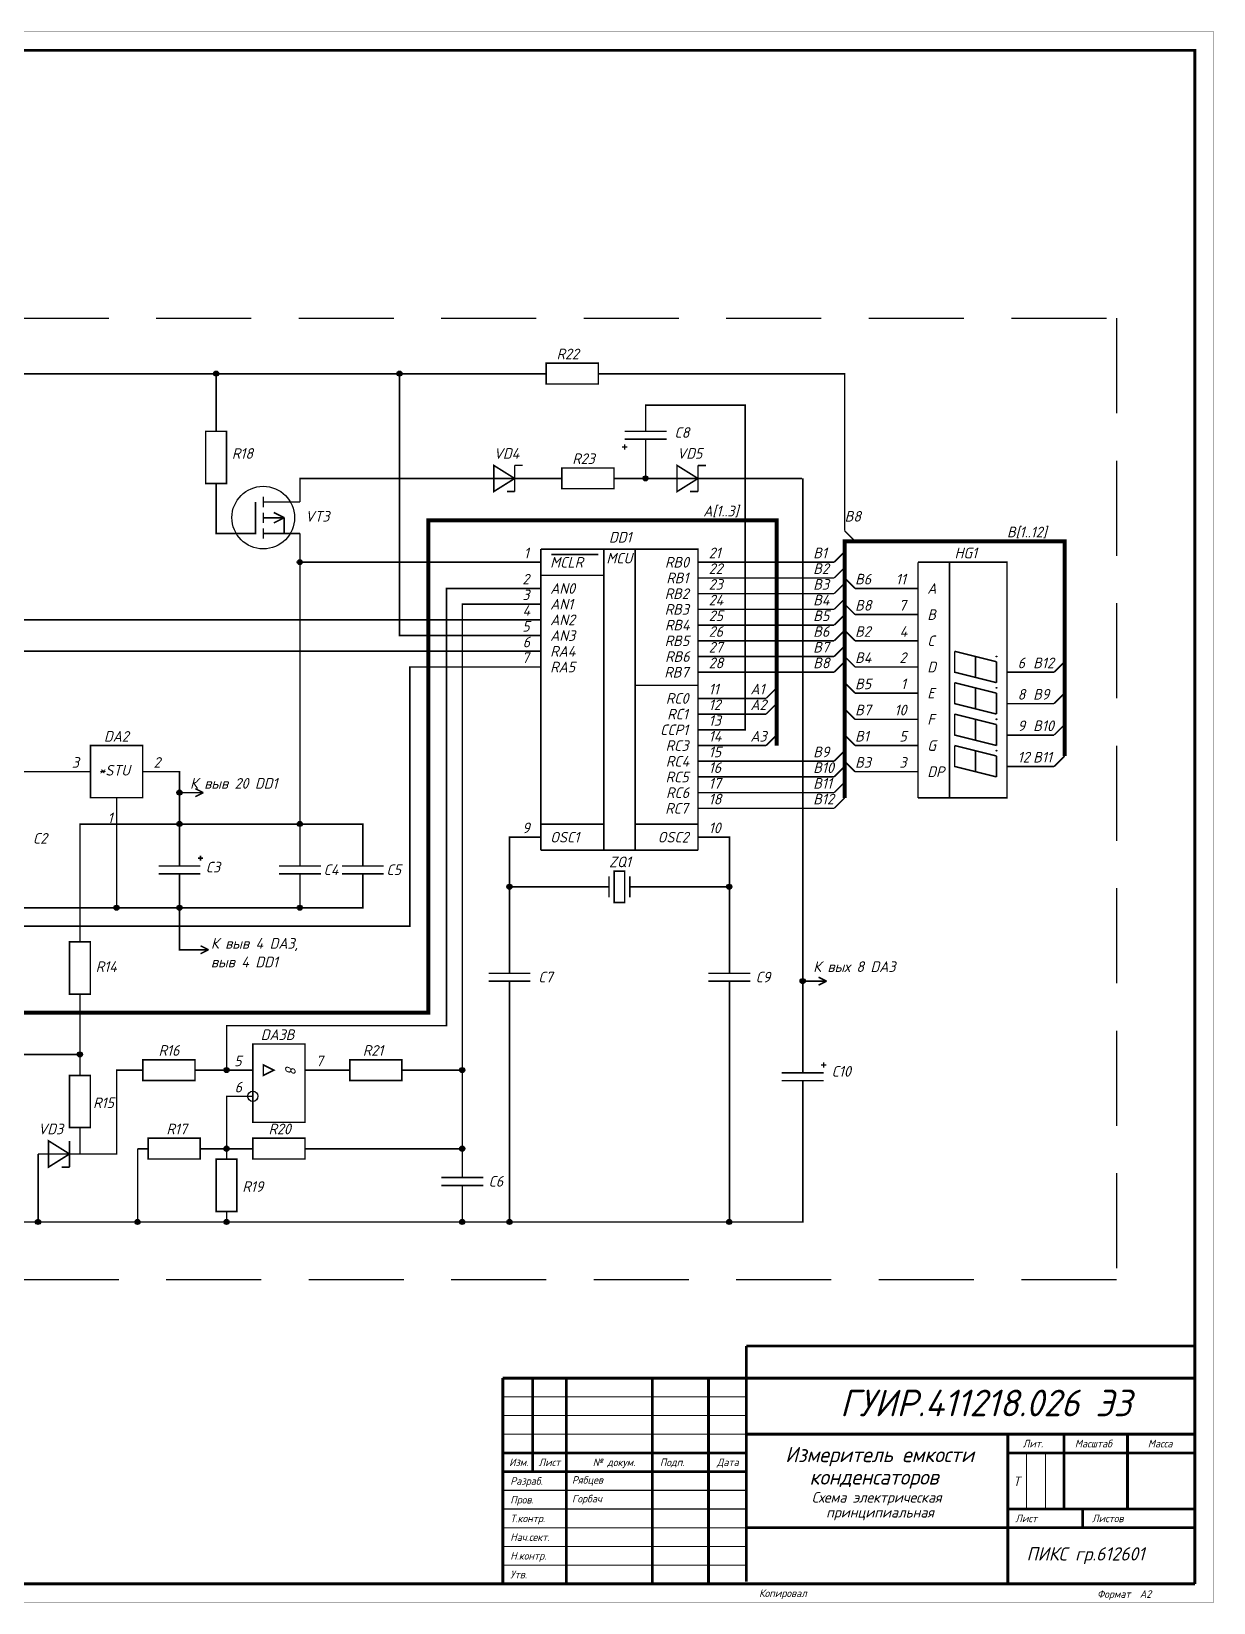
# Model space of a CAD drawing. Header units: millimetres. Extents: x 854 to 2227, y 131 to 625.
# Drawn here: x 1910.7 to 2226.7, y 130.9 to 551 of the extents above; entities that cross this region are included whole.
import ezdxf

# ---------------------------------------------------------------- set-up
doc = ezdxf.new("R2010")
doc.units = ezdxf.units.MM
doc.linetypes.add('штриховаяX2', pattern=[38.1, 25.4, -12.7])
doc.styles.add('GOST-2.304_Type-B_italic', font='GOST Common Italic.ttf')
doc.styles.add('PDF ISOCPEUR Italic', font='isocpeui.ttf')

msp = doc.modelspace()

# ---------------------------------------------------------------- linework, layer by layer
at = {"linetype": 'штриховаяX2'}
for p, q in [((1715.46, 474.29), (2200.73, 474.29)), ((2200.73, 474.29), (2200.73, 217.18)), ((2200.73, 217.18), (1715.46, 217.18))]:
    msp.add_line(p, q, dxfattribs=at)
for points, const_width in [([(1632.71, 550.92), (2226.67, 550.92), (2226.67, 130.96), (1632.71, 130.96), (1632.71, 550.92)], 0.0991), ([(1652.71, 135.92), (1652.71, 545.92), (2221.71, 545.92), (2221.71, 135.92)], 0.749), ([(2048.29, 462.25), (2062.24, 462.25), (2062.24, 456.7), (2048.29, 456.7), (2048.29, 462.25)], 0.42), ([(2045.49, 459.45), (2009.09, 459.45), (1960.09, 459.45), (1842.49, 459.45)], 0.42), ([(1960.09, 446.85), (1960.09, 459.45)], 0.42), ([(2044.09, 389.45), (2009.09, 389.45), (2009.09, 459.45)], 0.42), ([(2048.29, 459.45), (2045.49, 459.45)], 0.42), ([(2062.29, 459.45), (2065.09, 459.45)], 0.42), ([(2065.09, 459.45), (2128.09, 459.45), (2128.09, 417.45)], 0.42), ([(2091.69, 364.25), (2101.49, 364.25), (2101.49, 451.05), (2074.89, 451.05), (2074.89, 451.05), (2074.89, 446.85)], 0.42), ([(1960.09, 444.05), (1960.09, 446.85)], 0.42), ([(2074.89, 444.05), (2074.89, 446.85)], 0.42), ([(1957.29, 444.05), (1962.84, 444.05), (1962.84, 430.11), (1957.29, 430.11), (1957.29, 444.05)], 0.42), ([(2080.49, 444.05), (2069.29, 444.05)], 0.42), ([(2069.29, 441.95), (2080.49, 441.95)], 0.42), ([(2074.89, 441.95), (2074.89, 439.15)], 0.42), ([(2068.59, 439.85), (2069.99, 439.85)], 0.42), ([(2069.29, 439.15), (2069.29, 440.55)], 0.42), ([(2074.89, 439.15), (2074.89, 431.45), (2074.89, 431.45)], 0.42), ([(2039.89, 427.95), (2039.89, 434.95)], 0.42), ([(2039.89, 434.95), (2041.99, 434.95)], 0.42), ([(2052.5, 434.25), (2066.44, 434.25), (2066.44, 428.71), (2052.5, 428.71), (2052.5, 434.25)], 0.42), ([(2088.89, 427.94), (2088.89, 434.94)], 0.42), ([(2088.89, 434.94), (2090.99, 434.94)], 0.42), ([(1960.09, 430.05), (1960.09, 427.25)], 0.42), ([(2031.49, 431.45), (1982.49, 431.45), (1982.49, 431.45), (1982.49, 427.95)], 0.42), ([(2034.29, 431.45), (2031.49, 431.45)], 0.42), ([(2039.89, 431.45), (2034.29, 431.45)], 0.42), ([(2039.89, 431.45), (2042.69, 431.45)], 0.42), ([(2042.69, 431.45), (2049.69, 431.45)], 0.42), ([(2052.49, 431.45), (2049.69, 431.45)], 0.42), ([(2066.49, 431.45), (2069.29, 431.45)], 0.42), ([(2069.29, 431.45), (2074.89, 431.45), (2080.49, 431.45)], 0.42), ([(2083.29, 431.44), (2080.49, 431.44)], 0.42), ([(2088.89, 431.44), (2083.29, 431.44)], 0.42), ([(2088.89, 431.44), (2091.69, 431.44)], 0.42), ([(2091.69, 431.44), (2116.89, 431.44), (2116.89, 431.45), (2116.89, 275.34)], 0.42), ([(1960.09, 427.25), (1960.09, 427.25), (1960.09, 416.75), (1960.79, 416.75)], 0.42), ([(1970.59, 425.15), (1970.59, 416.75), (1963.59, 416.75)], 0.42), ([(1972.69, 423.75), (1972.69, 426.55)], 0.42), ([(1972.69, 425.15), (1982.49, 425.15)], 0.42), ([(1982.49, 425.15), (1982.49, 427.95)], 0.42), ([(2039.89, 427.95), (2037.79, 427.95)], 0.42), ([(2088.89, 427.94), (2086.79, 427.94)], 0.42), ([(2109.89, 360.05), (2109.89, 420.25), (2016.79, 420.25), (2016.79, 288.65), (1852.29, 288.65), (1838.29, 288.65)], 1.05), ([(1972.69, 419.55), (1972.69, 422.35)], 0.42), ([(1972.69, 420.95), (1978.29, 420.95)], 0.42), ([(1978.29, 420.95), (1975.49, 422.35)], 0.42), ([(1978.29, 420.95), (1975.49, 419.55)], 0.42), ([(1978.29, 420.95), (1978.29, 416.75)], 0.42), ([(1963.59, 416.75), (1960.79, 416.75)], 0.42), ([(1972.69, 415.35), (1972.69, 418.15)], 0.42), ([(1972.69, 416.75), (1982.49, 416.75)], 0.42), ([(1982.49, 416.75), (1982.49, 413.95)], 0.42), ([(2130.89, 414.65), (2128.09, 417.45)], 0.42), ([(1982.49, 330.64), (1982.49, 330.65), (1982.49, 339.05), (1982.49, 339.05), (1982.49, 409.05), (1982.49, 409.05), (1982.49, 413.95)], 0.42), ([(2088.89, 332.05), (2088.89, 412.55), (2046.89, 412.55)], 0.42), ([(2046.89, 412.55), (2046.89, 332.05)], 0.42), ([(2063.69, 412.55), (2063.69, 332.05)], 0.42), ([(2072.09, 332.05), (2072.09, 412.55)], 0.42), ([(2125.29, 409.05), (2128.09, 411.85)], 0.42), ([(2128.09, 346.05), (2128.09, 414.65), (2186.89, 414.65), (2186.89, 357.25)], 1.05), ([(2044.09, 409.05), (1982.49, 409.05), (1982.49, 409.05)], 0.42), ([(2046.89, 409.05), (2044.09, 409.05)], 0.42), ([(2049.69, 411.15), (2062.29, 411.15)], 0.42), ([(2088.89, 409.05), (2091.69, 409.05)], 0.42), ([(2091.69, 409.05), (2125.29, 409.05)], 0.42), ([(2125.29, 404.85), (2128.09, 407.65)], 0.42), ([(2147.7, 346.05), (2147.7, 409.05)], 0.42), ([(2147.7, 346.05), (2171.5, 346.05), (2171.5, 409.05), (2147.7, 409.05)], 0.42), ([(2156.1, 409.05), (2156.1, 346.05)], 0.42), ([(2046.89, 405.55), (2063.69, 405.55)], 0.42), ([(2088.89, 404.85), (2091.69, 404.85)], 0.42), ([(2091.69, 404.85), (2125.29, 404.85)], 0.42), ([(2125.29, 400.65), (2128.09, 403.45)], 0.42), ([(2128.09, 404.85), (2130.89, 402.05)], 0.42), ([(2044.09, 402.05), (2021.69, 402.05), (2021.69, 285.15), (1962.89, 285.15), (1962.89, 279.55), (1962.89, 273.25)], 0.42), ([(2046.89, 402.05), (2044.09, 402.05)], 0.42), ([(2088.89, 400.65), (2091.69, 400.65)], 0.42), ([(2091.69, 400.65), (2125.29, 400.65)], 0.42), ([(2125.29, 396.45), (2128.09, 399.25)], 0.42), ([(2144.9, 402.05), (2130.89, 402.05), (2130.89, 402.05)], 0.42), ([(2147.7, 402.05), (2144.9, 402.05)], 0.42), ([(2044.09, 397.85), (2025.89, 397.85), (2025.89, 273.25), (2016.09, 273.25), (2012.59, 273.25)], 0.42), ([(2046.89, 397.85), (2044.09, 397.85)], 0.42), ([(2088.89, 396.45), (2091.69, 396.45)], 0.42), ([(2091.69, 396.45), (2125.29, 396.45)], 0.42), ([(2125.29, 392.25), (2128.09, 395.05)], 0.42), ([(2128.09, 397.85), (2130.89, 395.05)], 0.42), ([(2144.9, 395.05), (2130.89, 395.05), (2130.89, 395.05)], 0.42), ([(2147.7, 395.05), (2144.9, 395.05)], 0.42), ([(2044.09, 393.65), (1842.49, 393.65)], 0.42), ([(2046.89, 393.65), (2044.09, 393.65)], 0.42), ([(2088.89, 392.25), (2091.69, 392.25)], 0.42), ([(2091.69, 392.25), (2125.29, 392.25)], 0.42), ([(2125.29, 388.05), (2128.09, 390.85)], 0.42), ([(2128.09, 390.85), (2130.89, 388.05)], 0.42), ([(2046.89, 389.45), (2044.09, 389.45)], 0.42), ([(2088.89, 388.05), (2091.69, 388.05)], 0.42), ([(2091.69, 388.05), (2125.29, 388.05), (2125.29, 388.05)], 0.42), ([(2125.29, 383.85), (2128.09, 386.65)], 0.42), ([(2144.9, 388.05), (2130.89, 388.05)], 0.42), ([(2147.7, 388.05), (2144.9, 388.05)], 0.42), ([(2044.09, 385.25), (1873.29, 385.25), (1873.29, 327.85), (1863.49, 327.85)], 0.42), ([(2046.89, 385.25), (2044.09, 385.25)], 0.42), ([(2088.89, 383.85), (2091.69, 383.85)], 0.42), ([(2091.69, 383.85), (2125.29, 383.85)], 0.42), ([(2125.29, 379.65), (2128.09, 382.45)], 0.42), ([(2128.09, 383.85), (2130.89, 381.05)], 0.42), ([(2157.5, 385.25), (2163.1, 383.85)], 0.42), ([(2157.5, 385.25), (2157.5, 379.65), (2163.1, 378.25)], 0.42), ([(2163.1, 378.25), (2163.1, 383.85)], 0.42), ([(2163.1, 383.85), (2168.7, 382.45)], 0.42), ([(2163.1, 383.85), (2163.1, 378.25), (2168.7, 376.85)], 0.42), ([(2168.7, 376.85), (2168.7, 382.45)], 0.42), ([(2184.09, 379.65), (2186.89, 382.45)], 0.42), ([(1898.49, 274.65), (1898.49, 311.75), (2011.89, 311.75), (2011.89, 381.05), (2044.09, 381.05)], 0.42), ([(2046.89, 381.05), (2044.09, 381.05)], 0.42), ([(2088.89, 379.65), (2091.69, 379.65)], 0.42), ([(2091.69, 379.65), (2125.29, 379.65)], 0.42), ([(2144.9, 381.05), (2130.89, 381.05), (2130.89, 381.05)], 0.42), ([(2147.7, 381.05), (2144.9, 381.05)], 0.42), ([(2171.5, 379.65), (2174.3, 379.65)], 0.42), ([(2174.3, 379.65), (2184.09, 379.65), (2184.09, 379.65)], 0.42), ([(2088.89, 376.15), (2072.09, 376.15)], 0.42), ([(2109.89, 375.45), (2107.09, 372.65)], 0.42), ([(2128.09, 376.85), (2130.89, 374.05)], 0.42), ([(2144.9, 374.05), (2130.89, 374.05), (2130.89, 374.05)], 0.42), ([(2147.7, 374.05), (2144.9, 374.05)], 0.42), ([(2157.5, 376.85), (2163.1, 375.45)], 0.42), ([(2157.5, 376.85), (2157.5, 371.25), (2163.1, 369.85)], 0.42), ([(2163.1, 369.85), (2163.1, 375.45)], 0.42), ([(2163.1, 375.45), (2168.7, 374.05)], 0.42), ([(2163.1, 375.45), (2163.1, 369.85), (2168.7, 368.45)], 0.42), ([(2168.7, 368.45), (2168.7, 374.05)], 0.42), ([(2186.89, 374.05), (2184.09, 371.25)], 0.42), ([(2088.89, 372.65), (2091.69, 372.65)], 0.42), ([(2091.69, 372.65), (2107.09, 372.65)], 0.42), ([(2109.89, 371.25), (2107.09, 368.45)], 0.42), ([(2128.09, 369.85), (2130.89, 367.05)], 0.42), ([(2171.5, 371.25), (2174.3, 371.25)], 0.42), ([(2174.3, 371.25), (2184.09, 371.25)], 0.42), ([(2088.89, 368.45), (2091.69, 368.45)], 0.42), ([(2091.69, 368.45), (2107.09, 368.45)], 0.42), ([(2144.9, 367.05), (2130.89, 367.05), (2130.89, 367.05)], 0.42), ([(2147.7, 367.05), (2144.9, 367.05)], 0.42), ([(2157.5, 368.45), (2163.1, 367.05)], 0.42), ([(2157.5, 368.45), (2157.5, 362.85), (2163.1, 361.45)], 0.42), ([(2163.1, 361.45), (2163.1, 367.05)], 0.42), ([(2163.1, 367.05), (2168.7, 365.65)], 0.42), ([(2163.1, 367.05), (2163.1, 361.45), (2168.7, 360.05)], 0.42), ([(2168.7, 360.05), (2168.7, 365.65)], 0.42), ([(2186.89, 365.65), (2184.09, 362.85)], 0.42), ([(2088.89, 364.25), (2091.69, 364.25)], 0.42), ([(2109.89, 362.85), (2107.09, 360.05)], 0.42), ([(2128.09, 362.85), (2130.89, 360.05)], 0.42), ([(2171.5, 362.85), (2174.3, 362.85)], 0.42), ([(2174.3, 362.85), (2184.09, 362.85), (2184.09, 362.85)], 0.42), ([(1926.5, 360.05), (1940.43, 360.05), (1940.43, 346.11), (1926.5, 346.11), (1926.5, 360.05)], 0.42), ([(2088.89, 360.05), (2091.69, 360.05)], 0.42), ([(2091.69, 360.05), (2107.09, 360.05)], 0.42), ([(2125.29, 355.85), (2128.09, 358.65)], 0.42), ([(2144.9, 360.05), (2130.89, 360.05), (2130.89, 360.05)], 0.42), ([(2147.7, 360.05), (2144.9, 360.05)], 0.42), ([(2157.5, 360.05), (2163.1, 358.65)], 0.42), ([(2157.5, 360.05), (2157.5, 354.45), (2163.1, 353.05)], 0.42), ([(2163.1, 353.05), (2163.1, 358.65)], 0.42), ([(2163.1, 358.65), (2168.7, 357.25)], 0.42), ([(2163.1, 358.65), (2163.1, 353.05), (2168.7, 351.65)], 0.42), ([(2168.7, 351.65), (2168.7, 357.25)], 0.42), ([(2186.89, 357.25), (2184.09, 354.45)], 0.42), ([(1904.09, 353.05), (1923.69, 353.05)], 0.42), ([(1926.49, 353.05), (1923.69, 353.05)], 0.42), ([(1940.49, 353.05), (1943.29, 353.05)], 0.42), ([(1943.29, 353.05), (1950.29, 353.05), (1950.29, 347.45), (1950.29, 339.05), (1950.29, 330.65), (1950.29, 330.64)], 0.42), ([(2088.89, 355.85), (2091.69, 355.85)], 0.42), ([(2091.69, 355.85), (2125.29, 355.85)], 0.42), ([(2125.29, 351.65), (2128.09, 354.45)], 0.42), ([(2128.09, 355.85), (2130.89, 353.05)], 0.42), ([(2144.9, 353.05), (2130.89, 353.05), (2130.89, 353.05)], 0.42), ([(2147.7, 353.05), (2144.9, 353.05)], 0.42), ([(2171.5, 354.45), (2174.3, 354.45)], 0.42), ([(2174.3, 354.45), (2184.09, 354.45), (2184.09, 354.45)], 0.42), ([(1956.65, 347.45), (1954.52, 348.51)], 0.42), ([(2088.89, 351.65), (2091.69, 351.65)], 0.42), ([(2091.69, 351.65), (2125.29, 351.65)], 0.42), ([(2125.29, 347.45), (2128.09, 350.25)], 0.42), ([(1999.29, 322.94), (1999.29, 316.65), (1982.49, 316.65), (1885.19, 316.65), (1811.69, 316.65), (1789.29, 316.65), (1789.29, 318.05), (1789.29, 347.45), (1773.19, 347.45)], 0.42), ([(1933.49, 346.05), (1933.49, 343.25)], 0.42), ([(1953.09, 347.45), (1950.29, 347.45)], 0.42), ([(1953.09, 347.45), (1956.65, 347.45)], 0.42), ([(1956.65, 347.45), (1954.52, 346.38)], 0.42), ([(2088.89, 347.45), (2091.69, 347.45)], 0.42), ([(2091.69, 347.45), (2125.29, 347.45)], 0.42), ([(2125.29, 343.25), (2128.09, 346.05)], 0.42), ([(1933.49, 343.25), (1933.49, 316.65)], 0.42), ([(2088.89, 343.25), (2091.69, 343.25)], 0.42), ([(2091.69, 343.25), (2125.29, 343.25)], 0.42), ([(1923.69, 310.35), (1923.69, 339.04), (1923.69, 339.05), (1950.29, 339.05)], 0.42), ([(1950.29, 339.05), (1982.49, 339.05)], 0.42), ([(1999.29, 330.64), (1999.29, 339.04), (1999.29, 339.05), (1982.49, 339.05)], 0.42), ([(2063.69, 339.05), (2046.89, 339.05)], 0.42), ([(2072.09, 339.05), (2088.89, 339.05)], 0.42), ([(2044.09, 335.55), (2038.49, 335.55), (2038.49, 322.25), (2038.49, 322.25), (2038.49, 301.95)], 0.42), ([(2046.89, 335.55), (2044.09, 335.55)], 0.42), ([(2046.89, 332.05), (2088.89, 332.05)], 0.42), ([(2091.69, 335.55), (2097.29, 335.55), (2097.29, 335.54), (2097.29, 322.24), (2097.29, 322.25), (2073.49, 322.25)], 0.42), ([(2088.89, 335.55), (2091.69, 335.55)], 0.42), ([(1955.89, 327.84), (1944.69, 327.84)], 0.42), ([(1950.29, 327.84), (1950.29, 330.64)], 0.42), ([(1956.59, 329.94), (1955.19, 329.94)], 0.42), ([(1955.89, 330.64), (1955.89, 329.24)], 0.42), ([(1988.09, 327.84), (1976.89, 327.84)], 0.42), ([(1982.49, 327.84), (1982.49, 330.64)], 0.42), ([(2004.89, 327.84), (1993.69, 327.84)], 0.42), ([(1999.29, 327.84), (1999.29, 330.64)], 0.42), ([(1944.69, 325.74), (1955.89, 325.74)], 0.42), ([(1950.29, 325.74), (1950.29, 322.94)], 0.42), ([(1976.89, 325.74), (1988.09, 325.74)], 0.42), ([(1982.49, 325.74), (1982.49, 322.94)], 0.42), ([(1993.69, 325.74), (2004.89, 325.74)], 0.42), ([(1999.29, 325.74), (1999.29, 322.94)], 0.42), ([(2065.09, 319.45), (2065.09, 325.05)], 0.42), ([(2066.49, 318.05), (2066.49, 326.45), (2069.29, 326.45), (2069.29, 318.05), (2066.49, 318.05)], 0.42), ([(2070.69, 319.45), (2070.69, 325.05)], 0.42), ([(1954.49, 305.45), (1950.29, 305.45), (1950.29, 316.65), (1950.29, 316.65), (1950.29, 322.94)], 0.42), ([(1982.49, 322.94), (1982.49, 316.65), (1982.49, 316.65)], 0.42), ([(2038.49, 322.25), (2062.29, 322.25)], 0.42), ([(2065.09, 322.25), (2062.29, 322.25)], 0.42), ([(2070.69, 322.25), (2073.49, 322.25)], 0.42), ([(2097.29, 301.95), (2097.29, 322.25), (2097.29, 322.25)], 0.42), ([(1920.89, 307.54), (1926.44, 307.54), (1926.44, 293.6), (1920.89, 293.6), (1920.89, 307.54)], 0.42), ([(1923.69, 307.55), (1923.69, 310.35)], 0.42), ([(1958.05, 305.45), (1955.92, 306.51)], 0.42), ([(1954.49, 305.45), (1958.05, 305.45)], 0.42), ([(1958.05, 305.45), (1955.92, 304.38)], 0.42), ([(2044.09, 299.15), (2032.89, 299.15)], 0.42), ([(2038.49, 299.15), (2038.49, 301.95)], 0.42), ([(2102.89, 299.15), (2091.69, 299.15)], 0.42), ([(2097.29, 299.15), (2097.29, 301.95)], 0.42), ([(2123.25, 297.05), (2121.12, 298.11)], 0.42), ([(2025.89, 232.65), (2038.49, 232.65), (2038.49, 294.25)], 0.42), ([(2032.89, 297.05), (2044.09, 297.05)], 0.42), ([(2038.49, 297.05), (2038.49, 294.25)], 0.42), ([(2038.49, 232.65), (2097.29, 232.65), (2097.29, 294.25)], 0.42), ([(2091.69, 297.05), (2102.89, 297.05)], 0.42), ([(2097.29, 297.05), (2097.29, 294.25)], 0.42), ([(2119.69, 297.05), (2116.89, 297.05)], 0.42), ([(2119.69, 297.05), (2123.25, 297.05)], 0.42), ([(2123.25, 297.05), (2121.12, 295.98)], 0.42), ([(1923.69, 290.75), (1923.69, 277.45), (1923.69, 277.45), (1809.59, 277.45)], 0.42), ([(1923.69, 293.55), (1923.69, 290.75)], 0.42), ([(1923.69, 274.65), (1923.69, 277.45), (1923.69, 277.45)], 0.42), ([(1969.9, 280.25), (1983.84, 280.25), (1983.84, 259.3), (1969.9, 259.3), (1969.9, 280.25)], 0.42), ([(1923.69, 271.85), (1923.69, 274.65)], 0.42), ([(1923.69, 255.05), (1923.69, 250.85), (1933.49, 250.85), (1933.49, 273.25), (1937.69, 273.25), (1937.69, 273.25)], 0.42), ([(1940.49, 273.25), (1937.69, 273.25)], 0.42), ([(1940.49, 276.04), (1954.44, 276.04), (1954.44, 270.5), (1940.49, 270.5), (1940.49, 276.04)], 0.42), ([(1954.49, 273.25), (1957.29, 273.25)], 0.42), ([(1957.29, 273.25), (1962.89, 273.25), (1967.09, 273.25), (1967.09, 273.25)], 0.42), ([(1969.89, 273.25), (1967.09, 273.25)], 0.42), ([(1972.69, 271.85), (1975.49, 273.25), (1972.69, 274.65), (1972.69, 271.85)], 0.42), ([(1983.89, 273.25), (1986.69, 273.25)], 0.42), ([(1986.69, 273.25), (1990.89, 273.25), (1990.89, 273.25), (1992.99, 273.25)], 0.42), ([(1986.69, 252.25), (2011.89, 252.25), (2025.89, 252.25), (2025.89, 273.25), (2025.89, 273.25)], 0.42), ([(1995.79, 273.25), (1992.99, 273.25)], 0.42), ([(1995.8, 276.04), (2009.74, 276.04), (2009.74, 270.5), (1995.8, 270.5), (1995.8, 276.04)], 0.42), ([(2009.79, 273.25), (2012.59, 273.25)], 0.42), ([(2116.89, 272.54), (2116.89, 275.34)], 0.42), ([(2123.19, 274.64), (2121.79, 274.64)], 0.42), ([(2122.49, 275.34), (2122.49, 273.94)], 0.42), ([(1920.9, 271.85), (1926.44, 271.85), (1926.44, 257.91), (1920.9, 257.91), (1920.9, 271.85)], 0.42), ([(2122.49, 272.54), (2111.29, 272.54)], 0.42), ([(2111.29, 270.44), (2122.49, 270.44)], 0.42), ([(2116.89, 270.44), (2116.89, 267.64)], 0.42), ([(1967.09, 266.25), (1962.89, 266.25), (1962.89, 252.25)], 0.42), ([(1969.89, 266.25), (1967.09, 266.25)], 0.42), ([(2097.29, 232.65), (2116.89, 232.65), (2116.89, 267.64)], 0.42), ([(1923.69, 257.85), (1923.69, 255.05)], 0.42), ([(1920.89, 247.35), (1920.89, 254.35)], 0.42), ([(1941.89, 252.25), (1939.09, 252.25)], 0.42), ([(1939.09, 252.25), (1939.09, 252.25), (1939.09, 232.65)], 0.42), ([(1941.89, 255.05), (1955.83, 255.05), (1955.83, 249.51), (1941.89, 249.51), (1941.89, 255.05)], 0.42), ([(1955.89, 252.25), (1958.69, 252.25)], 0.42), ([(1958.69, 252.25), (1962.89, 252.25), (1962.89, 252.25), (1962.89, 252.25)], 0.42), ([(1962.89, 249.45), (1962.89, 252.25)], 0.42), ([(1962.89, 252.25), (1967.09, 252.25)], 0.42), ([(1969.89, 252.25), (1967.09, 252.25)], 0.42), ([(1969.9, 255.05), (1983.84, 255.05), (1983.84, 249.51), (1969.9, 249.51), (1969.9, 255.05)], 0.42), ([(1983.89, 252.25), (1986.69, 252.25)], 0.42), ([(2025.89, 247.35), (2025.89, 252.25), (2025.89, 252.25)], 0.42), ([(1915.29, 250.85), (1912.49, 250.85)], 0.42), ([(1912.49, 250.85), (1912.49, 250.85), (1912.49, 232.65)], 0.42), ([(1920.89, 250.85), (1915.29, 250.85)], 0.42), ([(1920.89, 250.85), (1923.69, 250.85)], 0.42), ([(1960.1, 249.45), (1965.63, 249.45), (1965.63, 235.5), (1960.1, 235.5), (1960.1, 249.45)], 0.42), ([(1920.89, 247.35), (1918.79, 247.35)], 0.42), ([(2031.49, 244.55), (2020.29, 244.55)], 0.42), ([(2025.89, 244.55), (2025.89, 247.35)], 0.42), ([(1876.09, 232.65), (1912.49, 232.65), (1939.09, 232.65), (2025.89, 232.65), (2025.89, 239.65)], 0.42), ([(2020.29, 242.45), (2031.49, 242.45)], 0.42), ([(2025.89, 242.45), (2025.89, 239.65)], 0.42), ([(1962.89, 235.45), (1962.89, 232.65)], 0.42), ([(2101.8, 191.36), (2101.8, 199.49)], 0.749), ([(2101.8, 199.49), (2221.69, 199.49)], 0.749), ([(2036.71, 190.92), (2036.71, 135.92)], 0.749), ([(2221.71, 190.92), (2036.71, 190.92)], 0.749), ([(2044.71, 190.92), (2044.71, 165.92)], 0.749), ([(2053.71, 135.92), (2053.71, 190.92)], 0.749), ([(2076.71, 190.92), (2076.71, 135.92)], 0.749), ([(2091.71, 135.92), (2091.71, 190.92)], 0.749), ([(2101.8, 191.36), (2101.8, 136.5)], 0.749), ([(2036.71, 185.92), (2101.71, 185.92)], 0.3), ([(2036.71, 180.92), (2101.71, 180.92)], 0.3), ([(2101.71, 175.92), (2036.71, 175.92)], 0.3), ([(2101.71, 175.92), (2221.71, 175.92)], 0.749), ([(2171.71, 175.92), (2171.71, 135.92)], 0.749), ([(2186.71, 155.92), (2186.71, 175.92)], 0.749), ([(2203.71, 175.92), (2203.71, 155.92)], 0.749), ([(2036.71, 170.92), (2101.71, 170.92)], 0.749), ([(2221.71, 170.92), (2171.71, 170.92)], 0.749), ([(2176.73, 155.92), (2176.73, 170.92)], 0.3), ([(2181.81, 155.92), (2181.81, 170.92)], 0.3), ([(2101.71, 165.92), (2036.71, 165.92)], 0.749), ([(2036.71, 160.92), (2101.71, 160.92)], 0.3), ([(2101.71, 155.92), (2036.71, 155.92)], 0.3), ([(2221.71, 155.92), (2171.71, 155.92)], 0.749), ([(2191.71, 150.92), (2191.71, 155.92)], 0.749), ([(2221.71, 150.92), (2101.71, 150.92)], 0.749), ([(2036.71, 150.92), (2101.71, 150.92)], 0.3), ([(2101.71, 145.92), (2036.71, 145.92)], 0.3), ([(2036.71, 140.92), (2101.71, 140.92)], 0.3), ([(1640.71, 135.92), (2221.71, 135.92)], 0.749)]:
    msp.add_lwpolyline(points, dxfattribs=dict(const_width=const_width))
at = {"const_width": 0.711}
for points in [[(1959.74, 459.45, 1), (1960.45, 459.45, 1)], [(2008.74, 459.45, 1), (2009.45, 459.45, 1)], [(2074.54, 431.45, 1), (2075.25, 431.45, 1)], [(1982.14, 409.05, 1), (1982.85, 409.05, 1)], [(1982.14, 409.05, 1), (1982.85, 409.05, 1)], [(1949.94, 347.45, 1), (1950.65, 347.45, 1)], [(1949.94, 339.05, 1), (1950.65, 339.05, 1)], [(1982.14, 339.05, 1), (1982.85, 339.05, 1)], [(1982.14, 339.05, 1), (1982.85, 339.05, 1)], [(2038.14, 322.25, 1), (2038.85, 322.25, 1)], [(2096.94, 322.25, 1), (2097.65, 322.25, 1)], [(1933.14, 316.65, 1), (1933.85, 316.65, 1)], [(1949.94, 316.65, 1), (1950.65, 316.65, 1)], [(1982.14, 316.65, 1), (1982.85, 316.65, 1)], [(2116.54, 297.05, 1), (2117.25, 297.05, 1)], [(1923.34, 277.45, 1), (1924.05, 277.45, 1)], [(1962.54, 273.25, 1), (1963.25, 273.25, 1)], [(2025.54, 273.25, 1), (2026.25, 273.25, 1)], [(1962.54, 252.25, 1), (1963.25, 252.25, 1)], [(1962.54, 252.25, 1), (1963.25, 252.25, 1)], [(2025.54, 252.25, 1), (2026.25, 252.25, 1)], [(1912.14, 232.65, 1), (1912.85, 232.65, 1)], [(1938.74, 232.65, 1), (1939.45, 232.65, 1)], [(1962.54, 232.65, 1), (1963.25, 232.65, 1)], [(2025.54, 232.65, 1), (2026.25, 232.65, 1)], [(2038.14, 232.65, 1), (2038.85, 232.65, 1)], [(2096.94, 232.65, 1), (2097.65, 232.65, 1)]]:
    msp.add_lwpolyline(points, format="xyb", close=True, dxfattribs=at)
at = {"const_width": 0.42}
for points in [[(2039.89, 431.45), (2034.29, 427.95), (2034.29, 434.95), (2039.89, 431.45)], [(2039.89, 431.45), (2034.29, 427.95), (2034.29, 434.95), (2039.89, 431.45)], [(2088.89, 431.44), (2083.29, 427.94), (2083.29, 434.94), (2088.89, 431.44)], [(2088.89, 431.44), (2083.29, 427.94), (2083.29, 434.94), (2088.89, 431.44)], [(1920.89, 250.85), (1915.29, 247.35), (1915.29, 254.35), (1920.89, 250.85)], [(1920.89, 250.85), (1915.29, 247.35), (1915.29, 254.35), (1920.89, 250.85)]]:
    msp.add_lwpolyline(points, close=True, dxfattribs=at)
for centre in [(1982.46, 409.07), (1982.46, 409.07), (1982.46, 409.07), (1982.46, 409.07), (1982.46, 409.07), (1982.46, 409.07), (1982.46, 409.07), (1982.46, 409.07), (1950.26, 347.48), (1950.26, 347.48), (1950.26, 347.48), (1950.26, 347.48), (1950.26, 339.08), (1950.26, 339.08), (1950.26, 339.08), (1950.26, 339.08), (1950.26, 339.08), (1950.26, 339.08), (1982.46, 339.08), (1982.46, 339.08), (1982.46, 339.08), (1982.46, 339.08), (1982.46, 339.08), (1982.46, 339.08), (1982.46, 339.08), (1982.46, 339.08), (2097.26, 322.28), (2097.26, 322.28), (2097.26, 322.28), (2097.26, 322.28), (1923.66, 277.47), (1923.66, 277.47), (1923.66, 277.47), (1923.66, 277.47), (1962.86, 252.27), (1962.86, 252.27), (1962.86, 252.27), (1962.86, 252.27), (2025.87, 252.27), (2025.87, 252.27), (2025.87, 252.27), (2025.87, 252.27), (1912.46, 232.68), (1912.46, 232.68), (1912.46, 232.68), (1912.46, 232.68), (1939.06, 232.68), (1939.06, 232.68), (1939.06, 232.68), (1939.06, 232.68), (2025.87, 232.68), (2025.87, 232.68), (2025.87, 232.68), (2025.87, 232.68), (2097.26, 232.68), (2097.26, 232.68), (2097.26, 232.68), (2097.26, 232.68)]:
    msp.add_circle(centre, 0.682)
for centre, major_axis, ratio in [((1960.07, 459.48), (0, 0.682), 0.99999), ((1960.07, 459.48), (0, 0.682), 0.99999), ((1960.07, 459.48), (0, 0.682), 0.99999), ((1960.07, 459.48), (0, 0.682), 0.99999), ((2009.07, 459.48), (0, 0.682), 0.99999), ((2009.07, 459.48), (0, 0.682), 0.99999), ((2009.07, 459.48), (0, 0.682), 0.99999), ((2009.07, 459.48), (0, 0.682), 0.99999), ((1972.66, 420.98), (0, 8.37), 0.999992), ((2074.86, 431.47), (0, 0.682), 0.99999), ((2074.86, 431.47), (0, 0.682), 0.99999), ((2074.86, 431.47), (0, 0.682), 0.99999), ((2074.86, 431.47), (0, 0.682), 0.99999), ((2168.67, 383.87), (0.111, 0), 0.999872), ((2168.67, 375.47), (0.111, 0), 0.999936), ((2168.67, 367.07), (0.111, 0), 0.999872), ((2168.67, 358.68), (0.111, 0), 0.98324), ((2038.47, 322.28), (0, 0.682), 0.997288), ((2038.47, 322.28), (0, 0.682), 0.997288), ((2038.47, 322.28), (0, 0.682), 0.997288), ((2038.47, 322.28), (0, 0.682), 0.997288), ((1933.46, 316.67), (0, 0.682), 0.999979), ((1933.46, 316.67), (0, 0.682), 0.999979), ((1950.26, 316.67), (0, 0.682), 0.999979), ((1950.26, 316.67), (0, 0.682), 0.999979), ((1982.46, 316.67), (0, 0.682), 0.999979), ((1982.46, 316.67), (0, 0.682), 0.999979), ((1982.46, 316.67), (0, 0.682), 0.999979), ((1982.46, 316.67), (0, 0.682), 0.999979), ((2116.87, 297.08), (0, 0.682), 0.999979), ((2116.87, 297.08), (0, 0.682), 0.999979), ((1962.86, 273.28), (0, 0.682), 0.999979), ((1962.86, 273.28), (0, 0.682), 0.999979), ((1962.86, 273.28), (0, 0.682), 0.999979), ((1962.86, 273.28), (0, 0.682), 0.999979), ((2025.87, 273.28), (0, 0.682), 0.999979), ((2025.87, 273.28), (0, 0.682), 0.999979), ((2025.87, 273.28), (0, 0.682), 0.999979), ((2025.87, 273.28), (0, 0.682), 0.999979), ((1969.86, 266.27), (0, 1.37), 0.99999), ((1962.86, 252.27), (0, 0.682), 0.997267), ((1962.86, 252.27), (0, 0.682), 0.997267), ((1962.86, 252.27), (0, 0.682), 0.997267), ((1962.86, 252.27), (0, 0.682), 0.997267), ((1962.86, 232.68), (0, 0.682), 0.997267), ((1962.86, 232.68), (0, 0.682), 0.997267), ((1962.86, 232.68), (0, 0.682), 0.997267), ((2038.47, 232.68), (0, 0.682), 0.997288), ((2038.47, 232.68), (0, 0.682), 0.997288), ((2038.47, 232.68), (0, 0.682), 0.997288), ((2038.47, 232.68), (0, 0.682), 0.997288)]:
    msp.add_ellipse(centre, major_axis=major_axis, ratio=ratio)

# ---------------------------------------------------------------- texts
at = {"style": 'GOST-2.304_Type-B_italic'}
for s, height, p in [('R22', 2.845, (2051.09, 463.31)), ('C8', 2.845, (2082.59, 442.31)), ('R18', 2.845, (1964.29, 436.71)), ('VD4', 2.845, (2034.29, 436.71)), ('R23', 2.845, (2055.29, 435.31)), ('VD5', 2.845, (2083.29, 436.71)), ('A[1..3]', 2.845, (2090.29, 421.31)), ('VT3', 2.845, (1983.89, 419.91)), ('B8', 2.845, (2128.09, 419.91)), ('DD1', 2.845, (2065.09, 414.31)), ('B[1..12]', 2.845, (2171.49, 415.71)), ('1', 2.84, (2042.33, 410.11)), ('21', 2.845, (2091.74, 410.11)), ('B1', 2.845, (2119.69, 410.11)), ('HG1', 2.845, (2157.49, 410.11)), ('MCLR', 2.845, (2049.38, 407.62)), ('MCU', 2.845, (2064.39, 408.71)), ('RB0', 2.845, (2080.06, 407.62)), ('22', 2.845, (2091.74, 405.91)), ('B2', 2.845, (2119.69, 405.91)), ('2', 2.84, (2041.92, 403.11)), ('AN0', 2.845, (2049.38, 400.62)), ('RB1', 2.845, (2080.42, 403.42)), ('23', 2.845, (2091.74, 401.71)), ('B3', 2.845, (2119.69, 401.71)), ('B6', 2.845, (2130.89, 403.11)), ('11', 2.845, (2141.77, 403.11)), ('A', 2.84, (2150.18, 400.62)), ('3', 2.84, (2041.92, 398.91)), ('AN1', 2.845, (2049.38, 396.42)), ('RB2', 2.845, (2080, 399.22)), ('24', 2.845, (2091.74, 397.51)), ('B4', 2.845, (2119.69, 397.51)), ('4', 2.84, (2041.98, 394.71)), ('AN2', 2.845, (2049.38, 392.22)), ('RB3', 2.845, (2080, 395.02)), ('25', 2.845, (2091.74, 393.31)), ('B5', 2.845, (2119.69, 393.31)), ('B8', 2.845, (2130.89, 396.11)), ('7', 2.84, (2142.6, 396.11)), ('B', 2.84, (2150.18, 393.62)), ('5', 2.84, (2041.92, 390.51)), ('AN3', 2.845, (2049.38, 388.02)), ('RB4', 2.845, (2080.06, 390.82)), ('26', 2.845, (2091.74, 389.11)), ('B6', 2.845, (2119.69, 389.11)), ('B2', 2.845, (2130.89, 389.11)), ('4', 2.84, (2142.78, 389.11)), ('6', 2.84, (2042.03, 386.31)), ('RA4', 2.845, (2049.38, 383.82)), ('RB5', 2.845, (2080, 386.62)), ('27', 2.845, (2091.74, 384.91)), ('B7', 2.845, (2119.69, 384.91)), ('C', 2.84, (2150.18, 386.62)), ('7', 2.84, (2041.8, 382.11)), ('RA5', 2.845, (2049.38, 379.62)), ('RB6', 2.845, (2080.12, 382.42)), ('28', 2.845, (2091.74, 380.71)), ('B8', 2.845, (2119.69, 380.71)), ('B4', 2.845, (2130.89, 382.11)), ('2', 2.84, (2142.72, 382.11)), ('D', 2.84, (2150.18, 379.62)), ('6', 2.84, (2174.34, 380.71)), ('B12', 2.845, (2178.49, 380.71)), ('RB7', 2.845, (2079.88, 378.22)), ('RC0', 2.845, (2080.3, 371.22)), ('11', 2.845, (2091.74, 373.71)), ('A1', 2.845, (2102.89, 373.71)), ('B5', 2.845, (2130.89, 375.11)), ('1', 2.84, (2143.13, 375.11)), ('E', 2.84, (2150.18, 372.62)), ('8', 2.84, (2174.34, 372.31)), ('B9', 2.845, (2178.49, 372.31)), ('RC1', 2.845, (2080.65, 367.02)), ('12', 2.845, (2091.74, 369.51)), ('A2', 2.845, (2102.89, 369.51)), ('B7', 2.845, (2130.89, 368.11)), ('10', 2.845, (2141.41, 368.11)), ('CCP1', 2.845, (2078.76, 362.82)), ('13', 2.845, (2091.74, 365.31)), ('F', 2.84, (2150.18, 365.62)), ('9', 2.84, (2174.34, 363.91)), ('B10', 2.845, (2178.49, 363.91)), ('DA2', 2.845, (1930.08, 361.07)), ('RC3', 2.845, (2080.24, 358.62)), ('14', 2.845, (2091.74, 361.11)), ('A3', 2.845, (2102.89, 361.11)), ('B1', 2.845, (2130.89, 361.11)), ('5', 2.84, (2142.72, 361.11)), ('G', 2.84, (2150.18, 358.62)), ('RC4', 2.845, (2080.3, 354.42)), ('15', 2.845, (2091.74, 356.91)), ('B9', 2.845, (2119.69, 356.91)), ('12', 2.845, (2174.34, 355.51)), ('B11', 2.845, (2178.49, 355.51)), ('3', 2.84, (1921.52, 354.11)), ('*STU', 2.845, (1928.59, 352.01)), ('2', 2.84, (1943.34, 354.11)), ('RC5', 2.845, (2080.24, 350.22)), ('16', 2.845, (2091.74, 352.71)), ('B10', 2.845, (2119.69, 352.71)), ('B3', 2.845, (2130.89, 354.11)), ('3', 2.84, (2142.72, 354.11)), ('DP', 2.845, (2150.18, 351.62)), ('К выв 20 DD1', 2.8448, (1953.09, 348.51)), ('RC6', 2.845, (2080.36, 346.02)), ('17', 2.845, (2091.74, 348.51)), ('B11', 2.845, (2119.69, 348.51)), ('RC7', 2.845, (2080.12, 341.82)), ('18', 2.845, (2091.74, 344.31)), ('B12', 2.845, (2119.69, 344.31)), ('1', 2.84, (1931.06, 339.29)), ('C2', 2.845, (1911.09, 333.81)), ('9', 2.84, (2041.92, 336.61)), ('OSC1', 2.845, (2049.38, 334.12)), ('OSC2', 2.845, (2078.11, 334.12)), ('10', 2.845, (2091.74, 336.61)), ('C3', 2.845, (1957.29, 326.11)), ('C4', 2.845, (1988.79, 325.41)), ('C5', 2.845, (2005.59, 325.41)), ('ZQ1', 2.845, (2065.09, 327.51)), ('К выв 4 DA3,', 2.8448, (1958.69, 305.73)), ('выв 4 DD1', 2.845, (1958.69, 300.75)), ('R14', 2.845, (1927.89, 299.51)), ('C7', 2.845, (2046.19, 296.71)), ('C9', 2.845, (2104.29, 296.71)), ('К вых 8 DA3', 2.8448, (2119.69, 299.51)), ('DA3B', 2.845, (1971.99, 281.31)), ('R16', 2.845, (1944.69, 277.11)), ('R21', 2.845, (1999.29, 277.11)), ('5', 2.84, (1964.91, 274.31)), ('7', 2.84, (1986.74, 274.31)), ('C10', 2.845, (2124.59, 271.51)), ('6', 2.84, (1965.03, 267.31)), ('R15', 2.845, (1927.19, 263.11)), ('VD3', 2.845, (1912.49, 256.11)), ('R17', 2.845, (1946.79, 256.11)), ('R20', 2.845, (1974.09, 256.11)), ('C6', 2.845, (2032.89, 242.11)), ('R19', 2.845, (1967.09, 240.71)), ('ГУИР.411218.026 Э3', 7.112, (2126.86, 180.72)), ('Измеритель емкости', 4.064, (2112.21, 168.45)), ('Лит.', 2.032, (2175.71, 172.4)), ('Масштаб', 2.032, (2189.64, 172.4)), ('Масса', 2.032, (2209.15, 172.4)), ('Изм.', 2.032, (2038.41, 167.4)), ('Лист', 2.032, (2046.27, 167.4)), ('№ докум.', 2.032, (2060.76, 167.4)), ('Подп.', 2.032, (2078.71, 167.4)), ('Дата', 2.032, (2093.94, 167.4)), ('Разраб.', 2.032, (2038.71, 162.4)), ('Рябцев', 2.032, (2055.21, 162.68)), ('конденсаторов', 4.064, (2118.71, 162.45)), ('Горбач', 2.032, (2055.21, 157.68)), ('Схема электрическая', 2.794, (2119.3, 157.65)), ('Пров.', 2.032, (2038.71, 157.4)), ('принципиальная', 2.794, (2123.14, 153.65)), ('Т.контр.', 2.032, (2038.71, 152.4)), ('Лист', 2.032, (2173.71, 152.4)), ('Листов', 2.032, (2194.21, 152.4)), ('Нач.сект.', 2.032, (2038.71, 147.4)), ('Н.контр.', 2.032, (2038.71, 142.4)), ('ПИКС гр.612601', 3.556, (2176.71, 142.15)), ('Утв.', 2.032, (2038.71, 137.4)), ('Копировал', 2.032, (2105.21, 132.4)), ('Формат  A2', 2.032, (2195.58, 132.18))]:
    msp.add_text(s, height=height, dxfattribs=at).set_placement(p)
msp.add_text('8', height=2.84, rotation=270, dxfattribs=at).set_placement((1978.5, 274.65))
at = {"insert": (2173.17, 162.09), "char_height": 2.5, "attachment_point": 7, "style": 'PDF ISOCPEUR Italic'}
msp.add_mtext('Т', dxfattribs=at)

doc.saveas('drawing.dxf')
